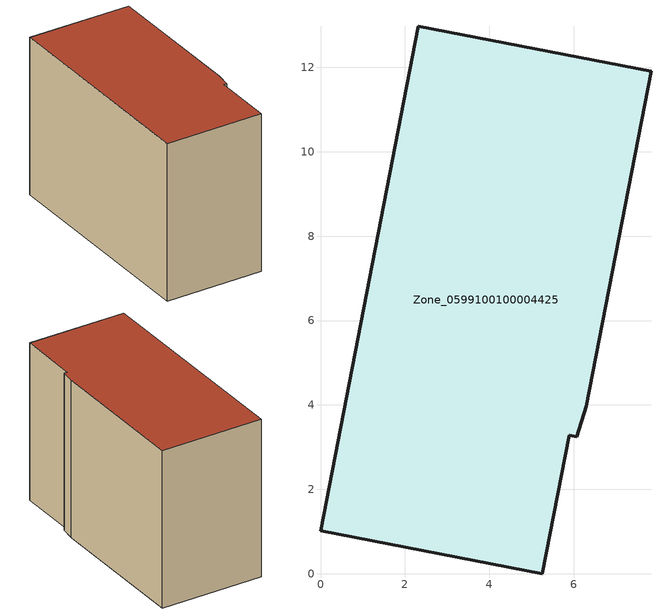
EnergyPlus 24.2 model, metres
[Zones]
Zone_0599100100004425
 floor ground (C_G): 6.3,3.97 6.07,3.25 5.89,3.28 5.26,0 0,1.02 2.31,12.98 7.83,11.91 z0
 wall outside (C_F): 2.31,12.98 0,1.02 5.26,0 5.89,3.28 6.07,3.25 6.3,3.97 7.83,11.91 2.31,12.98 z0:8.69
 roof outside (C_R): 6.07,3.25 6.3,3.97 7.83,11.91 2.31,12.98 0,1.02 5.26,0 5.89,3.28 z8.69
[BUILDING]
Pand.0599100100004425: North Axis=0; Terrain=City; Loads Convergence Tolerance Value=0.04; Temperature Convergence Tolerance Value=0.4; Solar Distribution=FullExterior; Maximum Number of Warmup Days=25; Minimum Number of Warmup Days=1
[Site:Location]
Rotterdam.The.Hague.AP_ZH_NLD Design_Conditions: Latitude=51.96; Longitude=4.45; Time Zone=1; Elevation=-4.5
[SITE:GROUNDTEMPERATURE:BUILDINGSURFACE]
18, 18, 18, 18, 18, 18, 18, 18, 18, 18, 18, 18
[MATERIAL] Thermal Absorptance=0.9; Solar Absorptance=0.7; Visible Absorptance=0.7
Name | Roughness | Thickness | Conductivity | Density | Specific Heat
G.TC.2006-2014 | MediumSmooth | 0.15 | 0.06 | 540 | 1210
F.TC.2006-2014 | Rough | 0.3 | 0.12 | 1920 | 840
R.TC.2006-2014 | MediumRough | 0.2 | 0.08 | 1500 | 1000
[CONSTRUCTION]
C_G: G.TC.2006-2014
C_F: F.TC.2006-2014
C_R: R.TC.2006-2014
[ZONE]
Zone_0599100100004425: Type=1; Multiplier=1; Ceiling Height=Autocalculate; Volume=Autocalculate; Floor Area=autocalculate; Part of Total Floor Area=Yes
[ZONEINFILTRATION:DESIGNFLOWRATE]
Infil_Zone_0599100100004425: Zone or ZoneList or Space or SpaceList=Zone_0599100100004425; Schedule=AlwaysOn; Design Flow Rate Calculation Method=Flow/Area; Flow Rate per Floor Area=0.0015; Constant Term Coefficient=1; Temperature Term Coefficient=0; Velocity Term Coefficient=0; Velocity Squared Term Coefficient=0
[HVACTEMPLATE:ZONE:IDEALLOADSAIRSYSTEM]
Zone_0599100100004425: Maximum Heating Supply Air Temperature=50; Minimum Cooling Supply Air Temperature=13; Maximum Heating Supply Air Humidity Ratio=0.0156; Minimum Cooling Supply Air Humidity Ratio=0.0077; Heating Limit=NoLimit; Cooling Limit=NoLimit; Dehumidification Control Type=ConstantSensibleHeatRatio; Cooling Sensible Heat Ratio=0.7; Dehumidification Setpoint=60; Humidification Control Type=None; Humidification Setpoint=30; Outdoor Air Method=None; Outdoor Air Flow Rate per Person=0.00944; Outdoor Air Flow Rate per Zone Floor Area=0; Outdoor Air Flow Rate per Zone=0; Demand Controlled Ventilation Type=None; Outdoor Air Economizer Type=NoEconomizer; Heat Recovery Type=None; Sensible Heat Recovery Effectiveness=0.7; Latent Heat Recovery Effectiveness=0.65
[ZONECONTROL:THERMOSTAT]
ThermostatControl_Zone_0599100100004425: Zone or ZoneList=Zone_0599100100004425; Control Type Schedule=DualSetpointControlType; Control 1=Thermostat_Zone_0599100100004425; Temperature Difference Between Cutout And Setpoint=0
[THERMOSTATSETPOINT:DUALSETPOINT]
Thermostat_Zone_0599100100004425: Heating Setpoint Temperature Schedule=HeatingSetpoint_Zone_0599100100004425; Cooling Setpoint Temperature Schedule=CoolingSetpoint_Zone_0599100100004425
[SCHEDULE:COMPACT]
HeatingSetpoint_Zone_0599100100004425: Through: 12/31, For: AllDays, Until: 24:00, 21
CoolingSetpoint_Zone_0599100100004425: Through: 12/31, For: AllDays, Until: 24:00, 24
DualSetpointControlType: Through: 12/31, For: AllDays, Until: 24:00, 4
AlwaysOn: Through: 12/31, For: AllDays, Until: 24:00, 1
